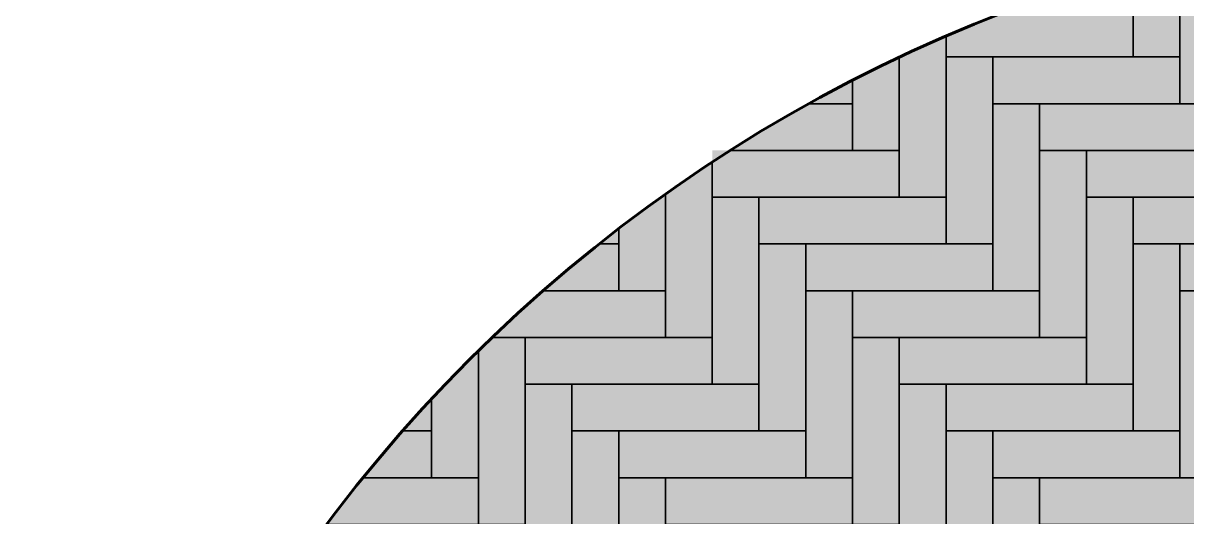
# Model space of a CAD drawing. Header units: millimetres. Extents: x -510890 to 418982, y -118257 to 141350.
# Drawn here: x 58459 to 64678, y -2929 to -290 of the extents above; entities that cross this region are included whole.
import ezdxf

# ---------------------------------------------------------------- set-up
doc = ezdxf.new("R2010")
doc.units = ezdxf.units.MM
doc.layers.add('АР_Площадь контур', color=220, linetype='Continuous', lineweight=35, plot=False)

msp = doc.modelspace()

# ---------------------------------------------------------------- hatches: boundary and pattern name
at = {"layer": 'АР_Площадь контур', "ltscale": 100, "true_color": 0xc7c8ca}
h = msp.add_hatch(color=9, dxfattribs=at)
h.dxf.hatch_style = 1
edge = h.paths.add_edge_path()
edge.add_arc((66642.3, -7890.6), 8202.5, 102.32263, 104.11653)
edge.add_line((64641.8, 64.1), (64641.8, -720.6))
edge.add_line((64641.8, -720.6), (64891.8, -720.6))
edge.add_line((64891.8, -720.6), (64891.8, 122.8))
at = {"layer": 'АР_Площадь контур', "ltscale": 100, "true_color": 0x636466}
h = msp.add_hatch(color=251, dxfattribs=at)
h.dxf.hatch_style = 1
edge = h.paths.add_edge_path()
edge.add_arc((66642.3, -7890.6), 8202.5, 104.11653, 105.92468)
edge.add_line((64391.8, -3), (64391.8, -470.6))
edge.add_line((64391.8, -470.6), (64641.8, -470.6))
edge.add_line((64641.8, -470.6), (64641.8, 64.1))
h = msp.add_hatch(color=251, dxfattribs=at)
h.dxf.hatch_style = 1
edge = h.paths.add_edge_path()
edge.add_arc((66642.3, -7890.6), 8202.5, 110.75803, 113.34633)
edge.add_line((63391.8, -359.7), (63391.8, -470.6))
edge.add_line((63391.8, -470.6), (64391.8, -470.6))
edge.add_line((64391.8, -470.6), (64391.8, -220.6))
edge.add_line((64391.8, -220.6), (63735.2, -220.6))
at = {"layer": 'АР_Площадь контур', "ltscale": 100, "true_color": 0xffffff}
h = msp.add_hatch(color=7, dxfattribs=at)
h.dxf.hatch_style = 1
edge = h.paths.add_edge_path()
edge.add_arc((66642.3, -7890.6), 8202.5, 113.34633, 115.26254)
edge.add_line((63141.8, -472.6), (63141.8, -1220.6))
edge.add_line((63141.8, -1220.6), (63391.8, -1220.6))
edge.add_line((63391.8, -1220.6), (63391.8, -359.7))
at = {"layer": 'АР_Площадь контур', "ltscale": 100, "true_color": 0xc7c8ca}
h = msp.add_hatch(color=9, dxfattribs=at)
h.dxf.hatch_style = 1
edge = h.paths.add_edge_path()
edge.add_arc((66642.3, -7890.6), 8202.5, 115.26254, 117.2095)
edge.add_line((62891.8, -595.9), (62891.8, -970.6))
edge.add_line((62891.8, -970.6), (63141.8, -970.6))
edge.add_line((63141.8, -970.6), (63141.8, -472.6))
at = {"layer": 'АР_Площадь контур', "ltscale": 100, "true_color": 0x636466}
h = msp.add_hatch(color=251, dxfattribs=at)
h.dxf.hatch_style = 1
h.paths.add_polyline_path([(63641.8, -470.6), (63391.8, -470.6), (63391.8, -1470.6), (63641.8, -1470.6)])
at = {"layer": 'АР_Площадь контур', "ltscale": 100, "true_color": 0xc7c8ca}
h = msp.add_hatch(color=9, dxfattribs=at)
h.dxf.hatch_style = 1
h.paths.add_polyline_path([(64641.8, -470.6), (63641.8, -470.6), (63641.8, -720.6), (64641.8, -720.6)])
at = {"layer": 'АР_Площадь контур', "ltscale": 100, "true_color": 0x636466}
h = msp.add_hatch(color=251, dxfattribs=at)
h.dxf.hatch_style = 1
edge = h.paths.add_edge_path()
edge.add_arc((66642.3, -7890.6), 8202.5, 117.2095, 119.05803)
edge.add_line((62658.4, -720.6), (62891.8, -720.6))
edge.add_line((62891.8, -720.6), (62891.8, -595.9))
at = {"layer": 'АР_Площадь контур', "ltscale": 100, "true_color": 0xc7c8ca}
h = msp.add_hatch(color=9, dxfattribs=at)
h.dxf.hatch_style = 1
edge = h.paths.add_edge_path()
edge.add_arc((66642.3, -7890.6), 8202.5, 119.05803, 122.47246)
edge.add_line((62238.5, -970.6), (62891.8, -970.6))
edge.add_line((62891.8, -970.6), (62891.8, -720.6))
edge.add_line((62891.8, -720.6), (62658.4, -720.6))
h = msp.add_hatch(color=9, dxfattribs=at)
h.dxf.hatch_style = 1
h.paths.add_polyline_path([(63891.8, -720.6), (63641.8, -720.6), (63641.8, -1720.6), (63891.8, -1720.6)])
at = {"layer": 'АР_Площадь контур', "ltscale": 100, "true_color": 0xffffff}
h = msp.add_hatch(color=7, dxfattribs=at)
h.dxf.hatch_style = 1
h.paths.add_polyline_path([(64891.8, -720.6), (63891.8, -720.6), (63891.8, -970.6), (64891.8, -970.6)])
h = msp.add_hatch(color=7, dxfattribs=at)
h.dxf.hatch_style = 1
h.paths.add_polyline_path([(63141.8, -970.6), (62141.8, -970.6), (62141.8, -1220.6), (63141.8, -1220.6)])
h = msp.add_hatch(color=7, dxfattribs=at)
h.dxf.hatch_style = 1
h.paths.add_polyline_path([(64141.8, -970.6), (63891.8, -970.6), (63891.8, -1970.6), (64141.8, -1970.6)])
at = {"layer": 'АР_Площадь контур', "ltscale": 100, "true_color": 0x636466}
h = msp.add_hatch(color=251, dxfattribs=at)
h.dxf.hatch_style = 1
h.paths.add_polyline_path([(65141.8, -970.6), (64141.8, -970.6), (64141.8, -1220.6), (65141.8, -1220.6)])
at = {"layer": 'АР_Площадь контур', "ltscale": 100, "true_color": 0xc7c8ca}
h = msp.add_hatch(color=9, dxfattribs=at)
h.dxf.hatch_style = 1
edge = h.paths.add_edge_path()
edge.add_arc((66642.3, -7890.6), 8202.5, 123.27659, 125.39148)
edge.add_line((61891.8, -1203.9), (61891.8, -1970.6))
edge.add_line((61891.8, -1970.6), (62141.8, -1970.6))
edge.add_line((62141.8, -1970.6), (62141.8, -1033.1))
at = {"layer": 'АР_Площадь контур', "ltscale": 100, "true_color": 0x636466}
h = msp.add_hatch(color=251, dxfattribs=at)
h.dxf.hatch_style = 1
edge = h.paths.add_edge_path()
edge.add_arc((66642.3, -7890.6), 8202.5, 125.39148, 127.56337)
edge.add_line((61641.8, -1388.7), (61641.8, -1720.6))
edge.add_line((61641.8, -1720.6), (61891.8, -1720.6))
edge.add_line((61891.8, -1720.6), (61891.8, -1203.9))
at = {"layer": 'АР_Площадь контур', "ltscale": 100, "true_color": 0xffffff}
h = msp.add_hatch(color=7, dxfattribs=at)
h.dxf.hatch_style = 1
h.paths.add_polyline_path([(62391.8, -1220.6), (62141.8, -1220.6), (62141.8, -2220.6), (62391.8, -2220.6)])
at = {"layer": 'АР_Площадь контур', "ltscale": 100, "true_color": 0x636466}
h = msp.add_hatch(color=251, dxfattribs=at)
h.dxf.hatch_style = 1
h.paths.add_polyline_path([(63391.8, -1220.6), (62391.8, -1220.6), (62391.8, -1470.6), (63391.8, -1470.6)])
h = msp.add_hatch(color=251, dxfattribs=at)
h.dxf.hatch_style = 1
h.paths.add_polyline_path([(64391.8, -1220.6), (64141.8, -1220.6), (64141.8, -2220.6), (64391.8, -2220.6)])
at = {"layer": 'АР_Площадь контур', "ltscale": 100, "true_color": 0xc7c8ca}
h = msp.add_hatch(color=9, dxfattribs=at)
h.dxf.hatch_style = 1
h.paths.add_polyline_path([(65391.8, -1220.6), (64391.8, -1220.6), (64391.8, -1470.6), (65391.8, -1470.6)])
at = {"layer": 'АР_Площадь контур', "ltscale": 100, "true_color": 0xffffff}
h = msp.add_hatch(color=7, dxfattribs=at)
h.dxf.hatch_style = 1
edge = h.paths.add_edge_path()
edge.add_arc((66642.3, -7890.6), 8202.5, 127.56337, 128.49225)
edge.add_line((61537, -1470.6), (61641.8, -1470.6))
edge.add_line((61641.8, -1470.6), (61641.8, -1388.7))
at = {"layer": 'АР_Площадь контур', "ltscale": 100, "true_color": 0x636466}
h = msp.add_hatch(color=251, dxfattribs=at)
h.dxf.hatch_style = 1
edge = h.paths.add_edge_path()
edge.add_arc((66642.3, -7890.6), 8202.5, 128.49225, 131.2175)
edge.add_line((61237.6, -1720.6), (61641.8, -1720.6))
edge.add_line((61641.8, -1720.6), (61641.8, -1470.6))
edge.add_line((61641.8, -1470.6), (61537, -1470.6))
h = msp.add_hatch(color=251, dxfattribs=at)
h.dxf.hatch_style = 1
h.paths.add_polyline_path([(62641.8, -1470.6), (62391.8, -1470.6), (62391.8, -2470.6), (62641.8, -2470.6)])
at = {"layer": 'АР_Площадь контур', "ltscale": 100, "true_color": 0xc7c8ca}
h = msp.add_hatch(color=9, dxfattribs=at)
h.dxf.hatch_style = 1
h.paths.add_polyline_path([(63641.8, -1470.6), (62641.8, -1470.6), (62641.8, -1720.6), (63641.8, -1720.6)])
h = msp.add_hatch(color=9, dxfattribs=at)
h.dxf.hatch_style = 1
h.paths.add_polyline_path([(64641.8, -1470.6), (64391.8, -1470.6), (64391.8, -2470.6), (64641.8, -2470.6)])
at = {"layer": 'АР_Площадь контур', "ltscale": 100, "true_color": 0xffffff}
h = msp.add_hatch(color=7, dxfattribs=at)
h.dxf.hatch_style = 1
h.paths.add_polyline_path([(65641.8, -1470.6), (64641.8, -1470.6), (64641.8, -1720.6), (65641.8, -1720.6)])
at = {"layer": 'АР_Площадь контур', "ltscale": 100, "true_color": 0xc7c8ca}
h = msp.add_hatch(color=9, dxfattribs=at)
h.dxf.hatch_style = 1
edge = h.paths.add_edge_path()
edge.add_arc((66642.3, -7890.6), 8202.5, 131.2175, 133.80209)
edge.add_line((60964.8, -1970.6), (61891.8, -1970.6))
edge.add_line((61891.8, -1970.6), (61891.8, -1720.6))
edge.add_line((61891.8, -1720.6), (61237.6, -1720.6))
h = msp.add_hatch(color=9, dxfattribs=at)
h.dxf.hatch_style = 1
h.paths.add_polyline_path([(62891.8, -1720.6), (62641.8, -1720.6), (62641.8, -2720.6), (62891.8, -2720.6)])
at = {"layer": 'АР_Площадь контур', "ltscale": 100, "true_color": 0xffffff}
h = msp.add_hatch(color=7, dxfattribs=at)
h.dxf.hatch_style = 1
h.paths.add_polyline_path([(63891.8, -1720.6), (62891.8, -1720.6), (62891.8, -1970.6), (63891.8, -1970.6)])
h = msp.add_hatch(color=7, dxfattribs=at)
h.dxf.hatch_style = 1
h.paths.add_polyline_path([(64891.8, -1720.6), (64641.8, -1720.6), (64641.8, -2720.6), (64891.8, -2720.6)])
at = {"layer": 'АР_Площадь контур', "ltscale": 100, "true_color": 0xc7c8ca}
h = msp.add_hatch(color=9, dxfattribs=at)
h.dxf.hatch_style = 1
edge = h.paths.add_edge_path()
edge.add_arc((66642.3, -7890.6), 8202.5, 133.80209, 134.51327)
edge.add_line((60891.8, -2041.6), (60891.8, -2970.6))
edge.add_line((60891.8, -2970.6), (61141.8, -2970.6))
edge.add_line((61141.8, -2970.6), (61141.8, -1970.6))
edge.add_line((61141.8, -1970.6), (60964.8, -1970.6))
at = {"layer": 'АР_Площадь контур', "ltscale": 100, "true_color": 0xffffff}
h = msp.add_hatch(color=7, dxfattribs=at)
h.dxf.hatch_style = 1
h.paths.add_polyline_path([(62141.8, -1970.6), (61141.8, -1970.6), (61141.8, -2220.6), (62141.8, -2220.6)])
h = msp.add_hatch(color=7, dxfattribs=at)
h.dxf.hatch_style = 1
h.paths.add_polyline_path([(63141.8, -1970.6), (62891.8, -1970.6), (62891.8, -2970.6), (63141.8, -2970.6)])
at = {"layer": 'АР_Площадь контур', "ltscale": 100, "true_color": 0x636466}
h = msp.add_hatch(color=251, dxfattribs=at)
h.dxf.hatch_style = 1
h.paths.add_polyline_path([(64141.8, -1970.6), (63141.8, -1970.6), (63141.8, -2220.6), (64141.8, -2220.6)])
h = msp.add_hatch(color=251, dxfattribs=at)
h.dxf.hatch_style = 1
edge = h.paths.add_edge_path()
edge.add_arc((66642.3, -7890.6), 8202.5, 134.51327, 137.01676)
edge.add_line((60641.8, -2298.3), (60641.8, -2720.6))
edge.add_line((60641.8, -2720.6), (60891.8, -2720.6))
edge.add_line((60891.8, -2720.6), (60891.8, -2041.6))
at = {"layer": 'АР_Площадь контур', "ltscale": 100, "true_color": 0xffffff}
h = msp.add_hatch(color=7, dxfattribs=at)
h.dxf.hatch_style = 1
h.paths.add_polyline_path([(61391.8, -2220.6), (61141.8, -2220.6), (61141.8, -3220.6), (61391.8, -3220.6)])
at = {"layer": 'АР_Площадь контур', "ltscale": 100, "true_color": 0x636466}
h = msp.add_hatch(color=251, dxfattribs=at)
h.dxf.hatch_style = 1
h.paths.add_polyline_path([(62391.8, -2220.6), (61391.8, -2220.6), (61391.8, -2470.6), (62391.8, -2470.6)])
h = msp.add_hatch(color=251, dxfattribs=at)
h.dxf.hatch_style = 1
h.paths.add_polyline_path([(63391.8, -2220.6), (63141.8, -2220.6), (63141.8, -3220.6), (63391.8, -3220.6)])
at = {"layer": 'АР_Площадь контур', "ltscale": 100, "true_color": 0xc7c8ca}
h = msp.add_hatch(color=9, dxfattribs=at)
h.dxf.hatch_style = 1
h.paths.add_polyline_path([(64391.8, -2220.6), (63391.8, -2220.6), (63391.8, -2470.6), (64391.8, -2470.6)])
at = {"layer": 'АР_Площадь контур', "ltscale": 100, "true_color": 0xffffff}
h = msp.add_hatch(color=7, dxfattribs=at)
h.dxf.hatch_style = 1
edge = h.paths.add_edge_path()
edge.add_arc((66642.3, -7890.6), 8202.5, 137.01676, 138.64078)
edge.add_line((60485.7, -2470.6), (60641.8, -2470.6))
edge.add_line((60641.8, -2470.6), (60641.8, -2298.3))
at = {"layer": 'АР_Площадь контур', "ltscale": 100, "true_color": 0x636466}
h = msp.add_hatch(color=251, dxfattribs=at)
h.dxf.hatch_style = 1
edge = h.paths.add_edge_path()
edge.add_arc((66642.3, -7890.6), 8202.5, 138.64078, 140.92781)
edge.add_line((60274.3, -2720.6), (60641.8, -2720.6))
edge.add_line((60641.8, -2720.6), (60641.8, -2470.6))
edge.add_line((60641.8, -2470.6), (60485.7, -2470.6))
h = msp.add_hatch(color=251, dxfattribs=at)
h.dxf.hatch_style = 1
h.paths.add_polyline_path([(61641.8, -2470.6), (61391.8, -2470.6), (61391.8, -3470.6), (61641.8, -3470.6)])
at = {"layer": 'АР_Площадь контур', "ltscale": 100, "true_color": 0xc7c8ca}
h = msp.add_hatch(color=9, dxfattribs=at)
h.dxf.hatch_style = 1
h.paths.add_polyline_path([(62641.8, -2470.6), (61641.8, -2470.6), (61641.8, -2720.6), (62641.8, -2720.6)])
h = msp.add_hatch(color=9, dxfattribs=at)
h.dxf.hatch_style = 1
h.paths.add_polyline_path([(63641.8, -2470.6), (63391.8, -2470.6), (63391.8, -3470.6), (63641.8, -3470.6)])
at = {"layer": 'АР_Площадь контур', "ltscale": 100, "true_color": 0xffffff}
h = msp.add_hatch(color=7, dxfattribs=at)
h.dxf.hatch_style = 1
h.paths.add_polyline_path([(64641.8, -2470.6), (63641.8, -2470.6), (63641.8, -2720.6), (64641.8, -2720.6)])
at = {"layer": 'АР_Площадь контур', "ltscale": 100, "true_color": 0xc7c8ca}
h = msp.add_hatch(color=9, dxfattribs=at)
h.dxf.hatch_style = 1
edge = h.paths.add_edge_path()
edge.add_arc((66642.3, -7890.6), 8202.5, 140.92781, 143.14296)
edge.add_line((60079.3, -2970.6), (60891.8, -2970.6))
edge.add_line((60891.8, -2970.6), (60891.8, -2720.6))
edge.add_line((60891.8, -2720.6), (60274.3, -2720.6))
h = msp.add_hatch(color=9, dxfattribs=at)
h.dxf.hatch_style = 1
h.paths.add_polyline_path([(61891.8, -2720.6), (61641.8, -2720.6), (61641.8, -3720.6), (61891.8, -3720.6)])
at = {"layer": 'АР_Площадь контур', "ltscale": 100, "true_color": 0xffffff}
h = msp.add_hatch(color=7, dxfattribs=at)
h.dxf.hatch_style = 1
h.paths.add_polyline_path([(62891.8, -2720.6), (61891.8, -2720.6), (61891.8, -2970.6), (62891.8, -2970.6)])
h = msp.add_hatch(color=7, dxfattribs=at)
h.dxf.hatch_style = 1
h.paths.add_polyline_path([(63891.8, -2720.6), (63641.8, -2720.6), (63641.8, -3720.6), (63891.8, -3720.6)])
at = {"layer": 'АР_Площадь контур', "ltscale": 100, "true_color": 0x636466}
h = msp.add_hatch(color=251, dxfattribs=at)
h.dxf.hatch_style = 1
h.paths.add_polyline_path([(64891.8, -2720.6), (63891.8, -2720.6), (63891.8, -2970.6), (64891.8, -2970.6)])

# ---------------------------------------------------------------- linework, layer by layer
at = {"layer": 'АР_Площадь контур', "lineweight": 60}
msp.add_lwpolyline([(75392.3, -3101), (75392.3, 3859.4), (66892.3, 3859.4), (66892.3, 169.4), (66382.3, 169.4), (66382.3, 292.7), (66082.3, 292.7, 0.374732), (58459, -7330.6), (58459, -7390.7)], format="xyb", dxfattribs=at)
at = {"layer": 'АР_Площадь контур', "color": 7, "ltscale": 100}
msp.add_lwpolyline([(66892.3, 169.4), (66382.3, 169.4), (66382.3, 292.7), (66082.3, 292.7, 0.374731), (58459, -7330.6), (58459, -7390.7), (64742.8, -7390.7), (64742.8, -7991.6), (66442.3, -7992.6), (66442.5, -7690.6), (66842.3, -7690.6), (66842.3, -7970.6), (69360.7, -7970.6), (69360.7, -8090.6), (71060.7, -8090.6), (71060.7, -7970.6), (72442.3, -7970.6), (72442.3, -7690.6), (72842.3, -7690.6), (72842.3, -7970.6), (75392.4, -7970.6), (75392.3, 3859.4), (66892.3, 3859.4)], format="xyb", close=True, dxfattribs=at)
for points in [[(64641.8, 64.1), (64641.8, -470.6), (64391.8, -470.6), (64391.8, -3)], [(64891.8, 122.8), (64891.8, -720.6), (64641.8, -720.6), (64641.8, 64.1)], [(63735.2, -220.6), (64391.8, -220.6), (64391.8, -470.6), (63391.8, -470.6), (63391.8, -359.7)], [(63391.8, -359.7), (63391.8, -1220.6), (63141.8, -1220.6), (63141.8, -472.6)], [(63141.8, -472.6), (63141.8, -970.6), (62891.8, -970.6), (62891.8, -595.9)], [(62891.8, -595.9), (62891.8, -720.6), (62658.4, -720.6)], [(62658.4, -720.6), (62891.8, -720.6), (62891.8, -970.6), (62238.5, -970.6)], [(62238.5, -970.6), (63141.8, -970.6), (63141.8, -1220.6), (62141.8, -1220.6), (62141.8, -1033.1)], [(62141.8, -1033.1), (62141.8, -1970.6), (61891.8, -1970.6), (61891.8, -1203.9)], [(61891.8, -1203.9), (61891.8, -1720.6), (61641.8, -1720.6), (61641.8, -1388.7)], [(61641.8, -1388.7), (61641.8, -1470.6), (61537, -1470.6)], [(61537, -1470.6), (61641.8, -1470.6), (61641.8, -1720.6), (61237.6, -1720.6)], [(61237.6, -1720.6), (61891.8, -1720.6), (61891.8, -1970.6), (60964.8, -1970.6)], [(60964.8, -1970.6), (61141.8, -1970.6), (61141.8, -2970.6), (60891.8, -2970.6), (60891.8, -2041.6)], [(60891.8, -2041.6), (60891.8, -2720.6), (60641.8, -2720.6), (60641.8, -2298.3)], [(60641.8, -2298.3), (60641.8, -2470.6), (60485.7, -2470.6)], [(60485.7, -2470.6), (60641.8, -2470.6), (60641.8, -2720.6), (60274.3, -2720.6)], [(60274.3, -2720.6), (60891.8, -2720.6), (60891.8, -2970.6), (60079.3, -2970.6)]]:
    msp.add_lwpolyline(points, dxfattribs=at)
for points in [[(63391.8, -1470.6), (63391.8, -470.6), (63641.8, -470.6), (63641.8, -1470.6)], [(63641.8, -470.6), (64641.8, -470.6), (64641.8, -720.6), (63641.8, -720.6)], [(63641.8, -1720.6), (63641.8, -720.6), (63891.8, -720.6), (63891.8, -1720.6)], [(63891.8, -720.6), (64891.8, -720.6), (64891.8, -970.6), (63891.8, -970.6)], [(63891.8, -1970.6), (63891.8, -970.6), (64141.8, -970.6), (64141.8, -1970.6)], [(64141.8, -970.6), (65141.8, -970.6), (65141.8, -1220.6), (64141.8, -1220.6)], [(62141.8, -2220.6), (62141.8, -1220.6), (62391.8, -1220.6), (62391.8, -2220.6)], [(62391.8, -1220.6), (63391.8, -1220.6), (63391.8, -1470.6), (62391.8, -1470.6)], [(64141.8, -2220.6), (64141.8, -1220.6), (64391.8, -1220.6), (64391.8, -2220.6)], [(64391.8, -1220.6), (65391.8, -1220.6), (65391.8, -1470.6), (64391.8, -1470.6)], [(62391.8, -2470.6), (62391.8, -1470.6), (62641.8, -1470.6), (62641.8, -2470.6)], [(62641.8, -1470.6), (63641.8, -1470.6), (63641.8, -1720.6), (62641.8, -1720.6)], [(64391.8, -2470.6), (64391.8, -1470.6), (64641.8, -1470.6), (64641.8, -2470.6)], [(64641.8, -1470.6), (65641.8, -1470.6), (65641.8, -1720.6), (64641.8, -1720.6)], [(62641.8, -2720.6), (62641.8, -1720.6), (62891.8, -1720.6), (62891.8, -2720.6)], [(62891.8, -1720.6), (63891.8, -1720.6), (63891.8, -1970.6), (62891.8, -1970.6)], [(64641.8, -2720.6), (64641.8, -1720.6), (64891.8, -1720.6), (64891.8, -2720.6)], [(61141.8, -1970.6), (62141.8, -1970.6), (62141.8, -2220.6), (61141.8, -2220.6)], [(62891.8, -2970.6), (62891.8, -1970.6), (63141.8, -1970.6), (63141.8, -2970.6)], [(63141.8, -1970.6), (64141.8, -1970.6), (64141.8, -2220.6), (63141.8, -2220.6)], [(61141.8, -3220.6), (61141.8, -2220.6), (61391.8, -2220.6), (61391.8, -3220.6)], [(61391.8, -2220.6), (62391.8, -2220.6), (62391.8, -2470.6), (61391.8, -2470.6)], [(63141.8, -3220.6), (63141.8, -2220.6), (63391.8, -2220.6), (63391.8, -3220.6)], [(63391.8, -2220.6), (64391.8, -2220.6), (64391.8, -2470.6), (63391.8, -2470.6)], [(61391.8, -3470.6), (61391.8, -2470.6), (61641.8, -2470.6), (61641.8, -3470.6)], [(61641.8, -2470.6), (62641.8, -2470.6), (62641.8, -2720.6), (61641.8, -2720.6)], [(63391.8, -3470.6), (63391.8, -2470.6), (63641.8, -2470.6), (63641.8, -3470.6)], [(63641.8, -2470.6), (64641.8, -2470.6), (64641.8, -2720.6), (63641.8, -2720.6)], [(61641.8, -3720.6), (61641.8, -2720.6), (61891.8, -2720.6), (61891.8, -3720.6)], [(61891.8, -2720.6), (62891.8, -2720.6), (62891.8, -2970.6), (61891.8, -2970.6)], [(63641.8, -3720.6), (63641.8, -2720.6), (63891.8, -2720.6), (63891.8, -3720.6)], [(63891.8, -2720.6), (64891.8, -2720.6), (64891.8, -2970.6), (63891.8, -2970.6)]]:
    msp.add_lwpolyline(points, close=True, dxfattribs=at)

doc.saveas('drawing.dxf')
